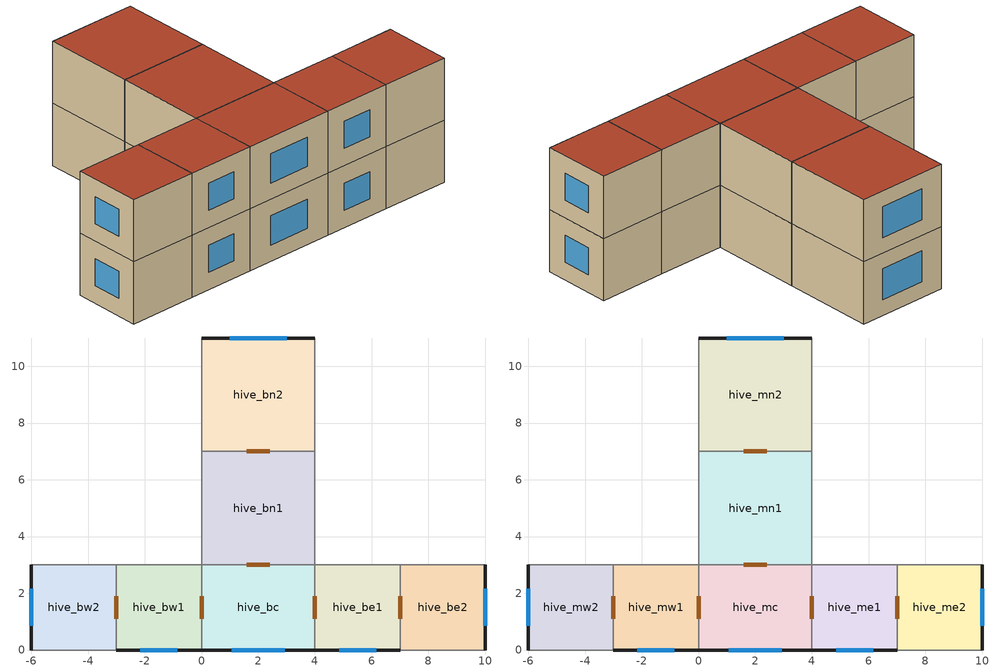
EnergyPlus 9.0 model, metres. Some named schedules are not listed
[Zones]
hive_bc
 floor othersideconditionsmodel (floor): 4,3 4,0 0,0 0,3 z0
 wall outside (ext_wall): 0,0 4,0 z0:2.7
 wall to hive_be1 (int_wall): 4,0 4,3 z0:2.7
 wall to hive_bn1 (int_wall): 4,3 0,3 z0:2.7
 wall to hive_bw1 (int_wall): 0,3 0,0 z0:2.7
 window (simple_window): 1.06,0 2.94,0 z0.71:1.99
 door inside (door_3_cm): 4,1.1 4,1.9 / 2.4,3 1.6,3 / 0,1.9 0,1.1 z0:2.1
hive_be1
 floor othersideconditionsmodel (floor): 7,3 7,0 4,0 4,3 z0
 wall outside (ext_wall): 4,0 7,0 z0:2.7
 wall to hive_be2 (int_wall): 7,0 7,3 z0:2.7
 wall adiabatic (int_wall): 7,3 4,3 z0:2.7
 window (simple_window): 4.85,0 6.15,0 z0.76:1.94
 door inside (door_3_cm): 7,1.1 7,1.9 z0:2.1
hive_be2
 floor othersideconditionsmodel (floor): 10,3 10,0 7,0 7,3 z0
 wall outside (ext_wall): 10,0 10,3 z0:2.7
 wall adiabatic (int_wall): 7,0 10,0 / 10,3 7,3 z0:2.7
 window (simple_window): 10,0.85 10,2.15 z0.76:1.94
hive_bn1
 floor othersideconditionsmodel (floor): 4,7 4,3 0,3 0,7 z0
 wall adiabatic (int_wall): 4,3 4,7 / 0,7 0,3 z0:2.7
 wall to hive_bn2 (int_wall): 4,7 0,7 z0:2.7
 door inside (door_3_cm): 2.4,7 1.6,7 z0:2.1
hive_bn2
 floor othersideconditionsmodel (floor): 4,11 4,7 0,7 0,11 z0
 wall outside (ext_wall): 4,11 0,11 z0:2.7
 wall adiabatic (int_wall): 4,7 4,11 / 0,11 0,7 z0:2.7
 window (simple_window): 3,11 1,11 z0.67:2.03
hive_bw1
 floor othersideconditionsmodel (floor): 0,3 0,0 -3,0 -3,3 z0
 wall outside (ext_wall): -3,0 0,0 z0:2.7
 wall adiabatic (int_wall): 0,3 -3,3 z0:2.7
 wall to hive_bw2 (int_wall): -3,3 -3,0 z0:2.7
 window (simple_window): -2.15,0 -0.85,0 z0.76:1.94
 door inside (door_3_cm): -3,1.9 -3,1.1 z0:2.1
hive_bw2
 floor othersideconditionsmodel (floor): -3,3 -3,0 -6,0 -6,3 z0
 wall outside (ext_wall): -6,3 -6,0 z0:2.7
 wall adiabatic (int_wall): -6,0 -3,0 / -3,3 -6,3 z0:2.7
 window (simple_window): -6,2.15 -6,0.85 z0.76:1.94
hive_mc
 floor to hive_bc (floor): 4,3 4,0 0,0 0,3 z2.7
 wall outside (ext_wall): 0,0 4,0 z2.7:5.4
 wall to hive_me1 (int_wall): 4,0 4,3 z2.7:5.4
 wall to hive_mn1 (int_wall): 4,3 0,3 z2.7:5.4
 wall to hive_mw1 (int_wall): 0,3 0,0 z2.7:5.4
 window (simple_window): 1.06,0 2.94,0 z3.41:4.69
 door inside (door_3_cm): 4,1.1 4,1.9 / 2.4,3 1.6,3 / 0,1.9 0,1.1 z2.7:4.8
 roof outside (roof): 0,3 0,0 4,0 4,3 z5.4
hive_me1
 floor to hive_be1 (floor): 7,3 7,0 4,0 4,3 z2.7
 wall outside (ext_wall): 4,0 7,0 z2.7:5.4
 wall to hive_me2 (int_wall): 7,0 7,3 z2.7:5.4
 wall adiabatic (int_wall): 7,3 4,3 z2.7:5.4
 window (simple_window): 4.85,0 6.15,0 z3.46:4.64
 door inside (door_3_cm): 7,1.1 7,1.9 z2.7:4.8
 roof outside (roof): 4,3 4,0 7,0 7,3 z5.4
hive_me2
 floor to hive_be2 (floor): 10,3 10,0 7,0 7,3 z2.7
 wall outside (ext_wall): 10,0 10,3 z2.7:5.4
 wall adiabatic (int_wall): 7,0 10,0 / 10,3 7,3 z2.7:5.4
 window (simple_window): 10,0.85 10,2.15 z3.46:4.64
 roof outside (roof): 7,3 7,0 10,0 10,3 z5.4
hive_mn1
 floor to hive_bn1 (floor): 4,7 4,3 0,3 0,7 z2.7
 wall adiabatic (int_wall): 4,3 4,7 / 0,7 0,3 z2.7:5.4
 wall to hive_mn2 (int_wall): 4,7 0,7 z2.7:5.4
 door inside (door_3_cm): 2.4,7 1.6,7 z2.7:4.8
 roof outside (roof): 0,7 0,3 4,3 4,7 z5.4
hive_mn2
 floor to hive_bn2 (floor): 4,11 4,7 0,7 0,11 z2.7
 wall outside (ext_wall): 4,11 0,11 z2.7:5.4
 wall adiabatic (int_wall): 4,7 4,11 / 0,11 0,7 z2.7:5.4
 window (simple_window): 3,11 1,11 z3.37:4.73
 roof outside (roof): 0,11 0,7 4,7 4,11 z5.4
hive_mw1
 floor to hive_bw1 (floor): 0,3 0,0 -3,0 -3,3 z2.7
 wall outside (ext_wall): -3,0 0,0 z2.7:5.4
 wall adiabatic (int_wall): 0,3 -3,3 z2.7:5.4
 wall to hive_mw2 (int_wall): -3,3 -3,0 z2.7:5.4
 window (simple_window): -2.15,0 -0.85,0 z3.46:4.64
 door inside (door_3_cm): -3,1.9 -3,1.1 z2.7:4.8
 roof outside (roof): -3,3 -3,0 0,0 0,3 z5.4
hive_mw2
 floor to hive_bw2 (floor): -3,3 -3,0 -6,0 -6,3 z2.7
 wall outside (ext_wall): -6,3 -6,0 z2.7:5.4
 wall adiabatic (int_wall): -6,0 -3,0 / -3,3 -6,3 z2.7:5.4
 window (simple_window): -6,2.15 -6,0.85 z3.46:4.64
 roof outside (roof): -6,3 -6,0 -3,0 -3,3 z5.4
[Building]
tetris_model: Loads convergence tolerance value=0.04; Maximum number of warmup days=25; Minimum number of warmup days=6; North axis=0; Solar distribution=FullInteriorAndExteriorWithReflections; Temperature convergence tolerance value=0.4; Terrain=City
[Site:GroundDomain:Slab]
ground_domain: 1, 0.4, 1.6, 10, No, Full, 6, 5, Timestep, ground_coupled_oscm, OnGrade, 1250, 30, 50, 1500, 1.5, finite_diff, Site:GroundTemperature:Undisturbed:FiniteDifference, No
[Site:GroundTemperature:Undisturbed:FiniteDifference]
finite_diff: 0.4, 1250, 30, 50, 1500, 1.5
[Construction]
floor: impermeabilizacao, concreto_5cm, contrapiso, piso_ceramico
roof: fibrocimento_telha, camara_cobertura, concreto
ext_wall; int_wall: concreto_10cm
door_3_cm: porta_mad_int_3cm
simple_window: vidro_simples_0.87
[Material] Thermal absorptance=0.9
Name | Conductivity | Density | Roughness | Solar absorptance | Specific heat | Thickness | Visible absorptance
concreto_5cm | 1.75 | 2200 | MediumRough | 0.7 | 1000 | 0.05 | 0.7
concreto_10cm; concreto | 1.75 | 2200 | Rough | 0.5 | 1000 | 0.1 | 0.5
contrapiso | 1.15 | 2000 | MediumRough | 0.7 | 1000 | 0.02 | 0.7
fibrocimento_telha | 0.65 | 1700 | MediumRough | 0.5 | 840 | 0.008 | 0.5
impermeabilizacao | 0.23 | 1000 | Smooth | 0.7 | 920 | 0.0001 | 0.7
piso_ceramico | 1.05 | 2000 | Smooth | 0.7 | 920 | 0.0075 | 0.7
porta_mad_int_3cm | 0.15 | 650 | MediumSmooth | 0.5 | 2300 | 0.03 | 0.5
[Material:AirGap]
camara_cobertura: Thermal resistance=0.21
[WindowMaterial:SimpleGlazingSystem]
vidro_simples_0.87: Solar heat gain coefficient=0.87; U factor=5.7
[ElectricEquipment] Design level=120; Design level calculation method=EquipmentLevel; End use subcategory=General; Fraction latent=0; Fraction lost=0; Fraction radiant=0.3; Schedule=sch_equip_liv
Name | Zone or zonelist
equip_hive_be2 | hive_be2
equip_hive_bw1 | hive_bw1
equip_hive_me2 | hive_me2
equip_hive_mw1 | hive_mw1
[Lights] Design level calculation method=Watts/Area; End use subcategory=GeneralLights; Fraction radiant=0.32; Fraction replaceable=0; Fraction visible=0.23; Return air fraction=0; Watts per zone floor area=5
Name | Zone or zonelist | Schedule
lights_hive_bc | hive_bc | sch_ilum_dorm
lights_hive_be1 | hive_be1 | sch_ilum_dorm
lights_hive_be2 | hive_be2 | sch_ilum_liv
lights_hive_bn2 | hive_bn2 | sch_ilum_dorm
lights_hive_bw1 | hive_bw1 | sch_ilum_liv
lights_hive_bw2 | hive_bw2 | sch_ilum_dorm
lights_hive_mc | hive_mc | sch_ilum_dorm
lights_hive_me1 | hive_me1 | sch_ilum_dorm
lights_hive_me2 | hive_me2 | sch_ilum_liv
lights_hive_mn2 | hive_mn2 | sch_ilum_dorm
lights_hive_mw1 | hive_mw1 | sch_ilum_liv
lights_hive_mw2 | hive_mw2 | sch_ilum_dorm
[People] Fraction radiant=0.3; Number of people calculation method=People
Name | Zone or zonelist | Number of people | Activity level schedule | Number of people schedule
people_hive_bc | hive_bc | 2 | sch_activ_dorm | sch_occup_dorm
people_hive_be1 | hive_be1 | 2 | sch_activ_dorm | sch_occup_dorm
people_hive_be2 | hive_be2 | 4 | sch_activ_liv | sch_occup_liv
people_hive_bn2 | hive_bn2 | 2 | sch_activ_dorm | sch_occup_dorm
people_hive_bw1 | hive_bw1 | 4 | sch_activ_liv | sch_occup_liv
people_hive_bw2 | hive_bw2 | 2 | sch_activ_dorm | sch_occup_dorm
people_hive_mc | hive_mc | 2 | sch_activ_dorm | sch_occup_dorm
people_hive_me1 | hive_me1 | 2 | sch_activ_dorm | sch_occup_dorm
people_hive_me2 | hive_me2 | 4 | sch_activ_liv | sch_occup_liv
people_hive_mn2 | hive_mn2 | 2 | sch_activ_dorm | sch_occup_dorm
people_hive_mw1 | hive_mw1 | 4 | sch_activ_liv | sch_occup_liv
people_hive_mw2 | hive_mw2 | 2 | sch_activ_dorm | sch_occup_dorm
[SurfaceProperty:OtherSideConditionsModel]
ground_coupled_oscm: Type of modeling=GroundCoupledSurface
[Zone] Multiplier=1
hive_bc; hive_be1; hive_be2; hive_bn1; hive_bn2; hive_bw1; hive_bw2; hive_mc; hive_me1; hive_me2; hive_mn1; hive_mn2; hive_mw1; hive_mw2
[Schedule:Compact]
sch_activ_liv: Through: 12/31, For:AllDays, Until: 24:00, 108
sch_activ_dorm: Through: 12/31, For:AllDays, Until: 24:00, 81
sch_equip_liv: Through: 12/31, For:AllDays, Until: 14:00, 0, Until: 22:00, 1, Until: 24:00, 0
sch_ilum_liv: Through: 12/31, For: AllDays, Until: 16:00, 0, Until: 22:00, 1, Until: 24:00, 0
sch_ilum_dorm: Through: 12/31, For: AllDays, Until: 06:00, 0, Until: 08:00, 1, Until: 22:00, 0, Until: 24:00, 1
sch_occup_liv: Through: 12/31, For: AllDays, Until: 14:00, 0, Until: 18:00, 0.5, Until: 22:00, 1, Until: 24:00, 0
sch_occup_dorm: Through: 12/31, For: AllDays, Until: 08:00, 1, Until: 22:00, 0, Until 24:00, 1
[AirflowNetwork:MultiZone:Component:DetailedOpening] Discharge coefficient for opening factor 1=0.001; Discharge coefficient for opening factor 2=0.65; Extra crack length or height of pivoting axis=0; Height factor for opening factor 1=1; Height factor for opening factor 2=1; Number of sets of opening factor data=2; Opening factor 1=0; Opening factor 2=1; Start height factor for opening factor 1=0; Start height factor for opening factor 2=0; Type of rectangular large vertical opening lvo=NonPivoted; Width factor for opening factor 1=0
Name | Air mass flow coefficient when opening is closed | Air mass flow exponent when opening is closed | Width factor for opening factor 2
window_opening | 0.0003 | 0.63 | 0.45
door_opening | 0.0024 | 0.59 | 1
[AirflowNetwork:MultiZone:Surface] Window door opening factor or crack factor=1
Name | Leakage component | Surface | Ventilation control mode | Ventilation control zone temperature setpoint schedule | Venting availability schedule
afn_hive_bc_window_s | window_opening | hive_bc_window_s | Temperature | sch_window_behav | sch_afn_dorm
afn_hive_be1_window_s | window_opening | hive_be1_window_s | Temperature | sch_window_behav | sch_afn_dorm
afn_hive_be2_window_e | window_opening | hive_be2_window_e | Temperature | sch_window_behav | sch_afn_liv
afn_hive_bn2_window_n | window_opening | hive_bn2_window_n | Temperature | sch_window_behav | sch_afn_dorm
afn_hive_bw1_window_s | window_opening | hive_bw1_window_s | Temperature | sch_window_behav | sch_afn_liv
afn_hive_bw2_window_w | window_opening | hive_bw2_window_w | Temperature | sch_window_behav | sch_afn_dorm
afn_hive_bc_door_e | door_opening | hive_bc_door_e | NoVent
afn_hive_bc_door_n | door_opening | hive_bc_door_n | NoVent
afn_hive_bc_door_w | door_opening | hive_bc_door_w | NoVent
afn_hive_be1_door_e | door_opening | hive_be1_door_e | NoVent
afn_hive_bn1_door_n | door_opening | hive_bn1_door_n | NoVent
afn_hive_bw1_door_w | door_opening | hive_bw1_door_w | NoVent
afn_hive_mc_window_s | window_opening | hive_mc_window_s | Temperature | sch_window_behav | sch_afn_dorm
afn_hive_me1_window_s | window_opening | hive_me1_window_s | Temperature | sch_window_behav | sch_afn_dorm
afn_hive_me2_window_e | window_opening | hive_me2_window_e | Temperature | sch_window_behav | sch_afn_liv
afn_hive_mn2_window_n | window_opening | hive_mn2_window_n | Temperature | sch_window_behav | sch_afn_dorm
afn_hive_mw1_window_s | window_opening | hive_mw1_window_s | Temperature | sch_window_behav | sch_afn_liv
afn_hive_mw2_window_w | window_opening | hive_mw2_window_w | Temperature | sch_window_behav | sch_afn_dorm
afn_hive_mc_door_e | door_opening | hive_mc_door_e | NoVent
afn_hive_mc_door_n | door_opening | hive_mc_door_n | NoVent
afn_hive_mc_door_w | door_opening | hive_mc_door_w | NoVent
afn_hive_me1_door_e | door_opening | hive_me1_door_e | NoVent
afn_hive_mn1_door_n | door_opening | hive_mn1_door_n | NoVent
afn_hive_mw1_door_w | door_opening | hive_mw1_door_w | NoVent
[AirflowNetwork:MultiZone:Zone]
Name | Zone
afn_hive_bc | hive_bc
afn_hive_be1 | hive_be1
afn_hive_be2 | hive_be2
afn_hive_bn1 | hive_bn1
afn_hive_bn2 | hive_bn2
afn_hive_bw1 | hive_bw1
afn_hive_bw2 | hive_bw2
afn_hive_mc | hive_mc
afn_hive_me1 | hive_me1
afn_hive_me2 | hive_me2
afn_hive_mn1 | hive_mn1
afn_hive_mn2 | hive_mn2
afn_hive_mw1 | hive_mw1
afn_hive_mw2 | hive_mw2
[AirflowNetwork:SimulationControl]
afn_control: Absolute airflow convergence tolerance=1e-06; Airflownetwork control=MultizoneWithoutDistribution; Azimuth angle of long axis of building=90; Building type=LowRise; Convergence acceleration limit=-0.5; Height selection for local wind pressure calculation=OpeningHeight; Initialization type=LinearInitializationMethod; Maximum number of iterations=500; Ratio of building width along short axis to width along long axis=1; Relative airflow convergence tolerance=0.0001; Wind pressure coefficient type=SurfaceAverageCalculation
